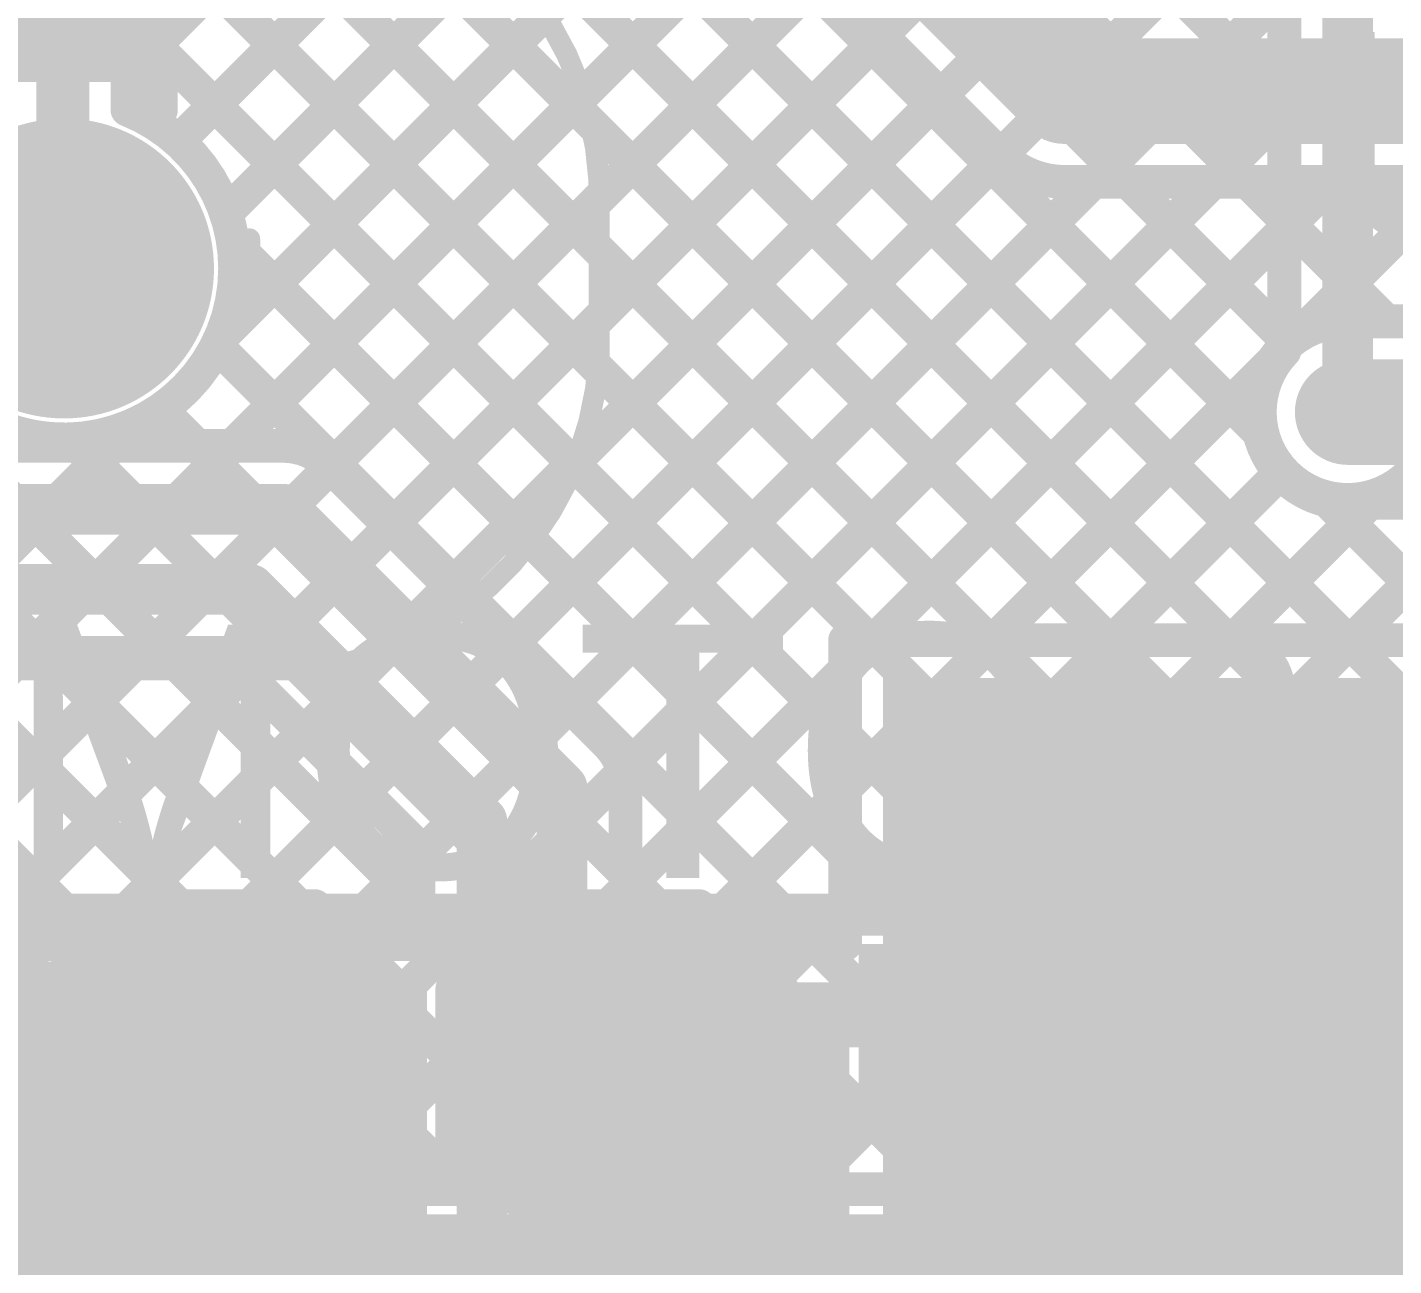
# Model space of a CAD drawing. Header units: millimetres. Extents: x -0.01 to 3.73, y -0.01 to 3.05.
# Drawn here: x 1.3874 to 1.7109, y 1.4809 to 1.7741 of the extents above; entities that cross this region are included whole.
import ezdxf

# ---------------------------------------------------------------- set-up
doc = ezdxf.new("R2010")
doc.units = ezdxf.units.MM
doc.header["$MEASUREMENT"] = 0
for name, color, linetype in [('BottomLayer', 5, 'Continuous'), ('BottomPaste', 16, 'Continuous'), ('BottomSolder', 6, 'Continuous'), ('MultiLayer', 9, 'Continuous'), ('PadHoleLayer', 156, 'Continuous'), ('TopLayer', 1, 'Continuous'), ('TopOverlay', 2, 'Continuous'), ('TopPaste', 8, 'Continuous'), ('TopSolder', 216, 'Continuous'), ('ViaHoleLayer', 16, 'Continuous')]:
    doc.layers.add(name, color=color, linetype=linetype)
doc.styles.add('Arial', font='', dxfattribs={"height": 0.2})
doc.styles.get('Arial').set_extended_font_data('Arial')

# ---------------------------------------------------------------- blocks, each defined once
blk = doc.blocks.new('D2PAK_B_2')
at = {"layer": 'BottomLayer'}
blk.add_hatch(color=5, dxfattribs=at).paths.add_polyline_path([(-0.05433, 0.14488), (-0.14567, 0.14488), (-0.14567, 0.29488), (-0.05433, 0.29488)])
at = {"layer": 'BottomPaste'}
blk.add_hatch(color=16, dxfattribs=at).paths.add_polyline_path([(-0.05433, 0.14488), (-0.14567, 0.14488), (-0.14567, 0.29488), (-0.05433, 0.29488)])
at = {"layer": 'BottomSolder'}
blk.add_hatch(color=6, dxfattribs=at).paths.add_polyline_path([(-0.05033, 0.14088), (-0.14967, 0.14088), (-0.14967, 0.29888), (-0.05033, 0.29888)])
blk = doc.blocks.new('HC_49S_2P_4')
at = {"layer": 'BottomLayer'}
h = blk.add_hatch(color=5, dxfattribs=at)
edge = h.paths.add_edge_path()
edge.add_arc((-0.09606, 0), 0.0315, 0, 360)
at = {"layer": 'BottomSolder'}
h = blk.add_hatch(color=6, dxfattribs=at)
edge = h.paths.add_edge_path()
edge.add_arc((-0.09606, 0), 0.0355, 0, 360)
at = {"layer": 'MultiLayer'}
h = blk.add_hatch(color=9, dxfattribs=at)
edge = h.paths.add_edge_path()
edge.add_arc((-0.09606, 0), 0.0315, 0, 360)
at = {"layer": 'PadHoleLayer'}
h = blk.add_hatch(color=156, dxfattribs=at)
edge = h.paths.add_edge_path()
edge.add_arc((-0.09606, 0), 0.01772, 0, 360)
at = {"layer": 'TopLayer'}
h = blk.add_hatch(color=1, dxfattribs=at)
edge = h.paths.add_edge_path()
edge.add_arc((-0.09606, 0), 0.0315, 0, 360)
at = {"layer": 'TopSolder'}
h = blk.add_hatch(color=216, dxfattribs=at)
edge = h.paths.add_edge_path()
edge.add_arc((-0.09606, 0), 0.0355, 0, 360)
at = {"layer": 'TopOverlay', "const_width": 0.005}
for points in [[(-0.22276, 0.01301, -0.384798), (-0.155, 0.095)], [(-0.155, -0.095, -0.384798), (-0.22276, -0.01301)]]:
    blk.add_lwpolyline(points, format="xyb", dxfattribs=at)
for points in [[(0.154, 0.095), (-0.155, 0.095)], [(-0.22276, 0.01301), (-0.22276, -0.01301)], [(-0.14, 0.003), (-0.14, -0.007)], [(-0.135, -0.002), (-0.14, 0.003)], [(-0.135, -0.002), (-0.14, -0.007)]]:
    blk.add_lwpolyline(points, dxfattribs=at)
at = {"layer": 'TopOverlay', "const_width": 0.0025}
for points in [[(-0.15625, 0.095, 1), (-0.15375, 0.095, 1)], [(-0.15625, 0.095, 1), (-0.15375, 0.095, 1)], [(-0.22401, 0.01301, 1), (-0.22151, 0.01301, 1)], [(-0.22401, 0.01301, 1), (-0.22151, 0.01301, 1)], [(-0.14125, 0.003, 1), (-0.13875, 0.003, 1)], [(-0.14125, 0.003, 1), (-0.13875, 0.003, 1)], [(-0.13625, -0.002, 1), (-0.13375, -0.002, 1)], [(-0.13625, -0.002, 1), (-0.13375, -0.002, 1)], [(-0.14125, -0.007, 1), (-0.13875, -0.007, 1)], [(-0.14125, -0.007, 1), (-0.13875, -0.007, 1)], [(-0.22401, -0.01301, 1), (-0.22151, -0.01301, 1)], [(-0.22401, -0.01301, 1), (-0.22151, -0.01301, 1)]]:
    blk.add_lwpolyline(points, format="xyb", close=True, dxfattribs=at)
blk = doc.blocks.new('R__0603_B_76')
at = {"layer": 'BottomLayer'}
for points in [[(-0.045, -0.0175), (-0.045, 0.0175), (-0.015, 0.0175), (-0.015, -0.0175)], [(0.015, -0.0175), (0.015, 0.0175), (0.045, 0.0175), (0.045, -0.0175)]]:
    blk.add_hatch(color=5, dxfattribs=at).paths.add_polyline_path(points)
at = {"layer": 'BottomPaste'}
for points in [[(-0.045, -0.0175), (-0.045, 0.0175), (-0.015, 0.0175), (-0.015, -0.0175)], [(0.015, -0.0175), (0.015, 0.0175), (0.045, 0.0175), (0.045, -0.0175)]]:
    blk.add_hatch(color=16, dxfattribs=at).paths.add_polyline_path(points)
at = {"layer": 'BottomSolder'}
for points in [[(-0.049, -0.0215), (-0.049, 0.0215), (-0.011, 0.0215), (-0.011, -0.0215)], [(0.011, -0.0215), (0.011, 0.0215), (0.049, 0.0215), (0.049, -0.0215)]]:
    blk.add_hatch(color=6, dxfattribs=at).paths.add_polyline_path(points)
blk = doc.blocks.new('D2PAK_B_115')
at = {"layer": 'BottomLayer'}
blk.add_hatch(color=5, dxfattribs=at).paths.add_polyline_path([(0.14567, 0.14488), (0.05433, 0.14488), (0.05433, 0.29488), (0.14567, 0.29488)])
at = {"layer": 'BottomPaste'}
blk.add_hatch(color=16, dxfattribs=at).paths.add_polyline_path([(0.14567, 0.14488), (0.05433, 0.14488), (0.05433, 0.29488), (0.14567, 0.29488)])
at = {"layer": 'BottomSolder'}
blk.add_hatch(color=6, dxfattribs=at).paths.add_polyline_path([(0.14967, 0.14088), (0.05033, 0.14088), (0.05033, 0.29888), (0.14967, 0.29888)])
blk = doc.blocks.new('TEST_POINT_118')
at = {"layer": 'TopLayer'}
blk.add_hatch(color=1, dxfattribs=at).paths.add_polyline_path([(0.015, 0.03), (-0.015, 0.03), (-0.03, 0.015), (-0.03, -0.015), (-0.015, -0.03), (0.015, -0.03), (0.03, -0.015), (0.03, 0.015)])
at = {"layer": 'TopPaste'}
blk.add_hatch(color=8, dxfattribs=at).paths.add_polyline_path([(0.015, 0.03), (-0.015, 0.03), (-0.03, 0.015), (-0.03, -0.015), (-0.015, -0.03), (0.015, -0.03), (0.03, -0.015), (0.03, 0.015)])
at = {"layer": 'TopSolder'}
blk.add_hatch(color=216, dxfattribs=at).paths.add_polyline_path([(0.017, 0.034), (-0.017, 0.034), (-0.034, 0.017), (-0.034, -0.017), (-0.017, -0.034), (0.017, -0.034), (0.034, -0.017), (0.034, 0.017)])
at = {"layer": 'TopOverlay', "const_width": 0.00787}
for points in [[(-0.037, 0.017), (-0.017, 0.037)], [(0.017, 0.037), (-0.017, 0.037)], [(0.017, 0.037), (-0.017, 0.037)], [(0.037, 0.017), (0.017, 0.037)], [(-0.037, -0.017), (-0.037, 0.017)], [(0.037, -0.017), (0.037, 0.017)], [(-0.017, -0.037), (-0.037, -0.017)], [(0.017, -0.037), (0.037, -0.017)], [(0.017, -0.037), (-0.017, -0.037)], [(0.017, -0.037), (-0.017, -0.037)]]:
    blk.add_lwpolyline(points, dxfattribs=at)
at = {"layer": 'TopOverlay', "const_width": 0.00394}
for points in [[(-0.01897, 0.037, 1), (-0.01503, 0.037, 1)], [(-0.01897, 0.037, 1), (-0.01503, 0.037, 1)], [(-0.01897, 0.037, 1), (-0.01503, 0.037, 1)], [(0.01503, 0.037, 1), (0.01897, 0.037, 1)], [(0.01503, 0.037, 1), (0.01897, 0.037, 1)], [(0.01503, 0.037, 1), (0.01897, 0.037, 1)], [(-0.03897, 0.017, 1), (-0.03503, 0.017, 1)], [(-0.03897, 0.017, 1), (-0.03503, 0.017, 1)], [(0.03503, 0.017, 1), (0.03897, 0.017, 1)], [(0.03503, 0.017, 1), (0.03897, 0.017, 1)], [(-0.03897, -0.017, 1), (-0.03503, -0.017, 1)], [(-0.03897, -0.017, 1), (-0.03503, -0.017, 1)], [(0.03503, -0.017, 1), (0.03897, -0.017, 1)], [(0.03503, -0.017, 1), (0.03897, -0.017, 1)], [(-0.01897, -0.037, 1), (-0.01503, -0.037, 1)], [(-0.01897, -0.037, 1), (-0.01503, -0.037, 1)], [(-0.01897, -0.037, 1), (-0.01503, -0.037, 1)], [(0.01503, -0.037, 1), (0.01897, -0.037, 1)], [(0.01503, -0.037, 1), (0.01897, -0.037, 1)], [(0.01503, -0.037, 1), (0.01897, -0.037, 1)]]:
    blk.add_lwpolyline(points, format="xyb", close=True, dxfattribs=at)
blk = doc.blocks.new('TEST_POINT_119')
at = {"layer": 'TopLayer'}
blk.add_hatch(color=1, dxfattribs=at).paths.add_polyline_path([(0.015, 0.03), (-0.015, 0.03), (-0.03, 0.015), (-0.03, -0.015), (-0.015, -0.03), (0.015, -0.03), (0.03, -0.015), (0.03, 0.015)])
at = {"layer": 'TopPaste'}
blk.add_hatch(color=8, dxfattribs=at).paths.add_polyline_path([(0.015, 0.03), (-0.015, 0.03), (-0.03, 0.015), (-0.03, -0.015), (-0.015, -0.03), (0.015, -0.03), (0.03, -0.015), (0.03, 0.015)])
at = {"layer": 'TopSolder'}
blk.add_hatch(color=216, dxfattribs=at).paths.add_polyline_path([(0.017, 0.034), (-0.017, 0.034), (-0.034, 0.017), (-0.034, -0.017), (-0.017, -0.034), (0.017, -0.034), (0.034, -0.017), (0.034, 0.017)])
at = {"layer": 'TopOverlay', "const_width": 0.00787}
for points in [[(-0.037, 0.017), (-0.017, 0.037)], [(0.017, 0.037), (-0.017, 0.037)], [(0.017, 0.037), (-0.017, 0.037)], [(0.037, 0.017), (0.017, 0.037)], [(-0.037, -0.017), (-0.037, 0.017)], [(0.037, -0.017), (0.037, 0.017)], [(-0.017, -0.037), (-0.037, -0.017)], [(0.017, -0.037), (0.037, -0.017)], [(0.017, -0.037), (-0.017, -0.037)], [(0.017, -0.037), (-0.017, -0.037)]]:
    blk.add_lwpolyline(points, dxfattribs=at)
at = {"layer": 'TopOverlay', "const_width": 0.00394}
for points in [[(-0.01897, 0.037, 1), (-0.01503, 0.037, 1)], [(-0.01897, 0.037, 1), (-0.01503, 0.037, 1)], [(-0.01897, 0.037, 1), (-0.01503, 0.037, 1)], [(0.01503, 0.037, 1), (0.01897, 0.037, 1)], [(0.01503, 0.037, 1), (0.01897, 0.037, 1)], [(0.01503, 0.037, 1), (0.01897, 0.037, 1)], [(-0.03897, 0.017, 1), (-0.03503, 0.017, 1)], [(-0.03897, 0.017, 1), (-0.03503, 0.017, 1)], [(0.03503, 0.017, 1), (0.03897, 0.017, 1)], [(0.03503, 0.017, 1), (0.03897, 0.017, 1)], [(-0.03897, -0.017, 1), (-0.03503, -0.017, 1)], [(-0.03897, -0.017, 1), (-0.03503, -0.017, 1)], [(0.03503, -0.017, 1), (0.03897, -0.017, 1)], [(0.03503, -0.017, 1), (0.03897, -0.017, 1)], [(-0.01897, -0.037, 1), (-0.01503, -0.037, 1)], [(-0.01897, -0.037, 1), (-0.01503, -0.037, 1)], [(-0.01897, -0.037, 1), (-0.01503, -0.037, 1)], [(0.01503, -0.037, 1), (0.01897, -0.037, 1)], [(0.01503, -0.037, 1), (0.01897, -0.037, 1)], [(0.01503, -0.037, 1), (0.01897, -0.037, 1)]]:
    blk.add_lwpolyline(points, format="xyb", close=True, dxfattribs=at)
blk = doc.blocks.new('SOD_323_B_146')
at = {"layer": 'BottomLayer'}
for points in [[(-0.0748, 0.02362), (-0.02756, 0.02362), (-0.02756, -0.02362), (-0.0748, -0.02362)], [(0.02756, 0.02362), (0.0748, 0.02362), (0.0748, -0.02362), (0.02756, -0.02362)]]:
    blk.add_hatch(color=5, dxfattribs=at).paths.add_polyline_path(points)
at = {"layer": 'BottomPaste'}
for points in [[(-0.0748, 0.02362), (-0.02756, 0.02362), (-0.02756, -0.02362), (-0.0748, -0.02362)], [(0.02756, 0.02362), (0.0748, 0.02362), (0.0748, -0.02362), (0.02756, -0.02362)]]:
    blk.add_hatch(color=16, dxfattribs=at).paths.add_polyline_path(points)
at = {"layer": 'BottomSolder'}
for points in [[(-0.0788, 0.02762), (-0.02356, 0.02762), (-0.02356, -0.02762), (-0.0788, -0.02762)], [(0.02356, 0.02762), (0.0788, 0.02762), (0.0788, -0.02762), (0.02356, -0.02762)]]:
    blk.add_hatch(color=6, dxfattribs=at).paths.add_polyline_path(points)
blk = doc.blocks.new('C___0603_B_159')
at = {"layer": 'BottomLayer'}
for points in [[(-0.045, -0.0175), (-0.045, 0.0175), (-0.015, 0.0175), (-0.015, -0.0175)], [(0.015, -0.0175), (0.015, 0.0175), (0.045, 0.0175), (0.045, -0.0175)]]:
    blk.add_hatch(color=5, dxfattribs=at).paths.add_polyline_path(points)
at = {"layer": 'BottomPaste'}
for points in [[(-0.045, -0.0175), (-0.045, 0.0175), (-0.015, 0.0175), (-0.015, -0.0175)], [(0.015, -0.0175), (0.015, 0.0175), (0.045, 0.0175), (0.045, -0.0175)]]:
    blk.add_hatch(color=16, dxfattribs=at).paths.add_polyline_path(points)
at = {"layer": 'BottomSolder'}
for points in [[(-0.04736, -0.01986), (-0.04736, 0.01986), (-0.01264, 0.01986), (-0.01264, -0.01986)], [(0.01264, -0.01986), (0.01264, 0.01986), (0.04736, 0.01986), (0.04736, -0.01986)]]:
    blk.add_hatch(color=6, dxfattribs=at).paths.add_polyline_path(points)

msp = doc.modelspace()

# ---------------------------------------------------------------- hatches: boundary and pattern name
at = {"layer": 'BottomLayer'}
h = msp.add_hatch(color=5, dxfattribs=at)
edge = h.paths.add_edge_path()
edge.add_arc((1.7, 1.683), 0.01181, 0, 360)
for points in [[(1.59, 1.331), (1.7239, 1.331), (1.7239, 1.62), (1.59, 1.62)], [(1.482, 1.173), (1.482, 1.548), (1.333, 1.548), (1.333, 1.173)], [(1.528, 1.308), (1.582, 1.308), (1.582, 1.548), (1.528, 1.548)]]:
    msp.add_hatch(color=5, dxfattribs=at).paths.add_polyline_path(points)
h = msp.add_hatch(color=5, dxfattribs=at)
edge = h.paths.add_edge_path()
edge.add_arc((1.434, 1.532), 0.01181, 0, 360)
h = msp.add_hatch(color=5, dxfattribs=at)
edge = h.paths.add_edge_path()
edge.add_arc((1.541, 1.528), 0.01181, 0, 360)
at = {"layer": 'TopLayer'}
h = msp.add_hatch(color=1, dxfattribs=at)
edge = h.paths.add_edge_path()
edge.add_arc((1.7, 1.683), 0.01181, 0, 360)
h = msp.add_hatch(color=1, dxfattribs=at)
edge = h.paths.add_edge_path()
edge.add_arc((1.434, 1.532), 0.01181, 0, 360)
h = msp.add_hatch(color=1, dxfattribs=at)
edge = h.paths.add_edge_path()
edge.add_arc((1.541, 1.528), 0.01181, 0, 360)
at = {"layer": 'ViaHoleLayer'}
h = msp.add_hatch(color=16, dxfattribs=at)
edge = h.paths.add_edge_path()
edge.add_arc((1.7, 1.683), 0.00591, 0, 360)
h = msp.add_hatch(color=16, dxfattribs=at)
edge = h.paths.add_edge_path()
edge.add_arc((1.434, 1.532), 0.00591, 0, 360)
h = msp.add_hatch(color=16, dxfattribs=at)
edge = h.paths.add_edge_path()
edge.add_arc((1.541, 1.528), 0.00591, 0, 360)

# ---------------------------------------------------------------- linework, layer by layer
at = {"layer": 'BottomLayer'}
for points, const_width in [([(1.38252, 1.8615), (1.61502, 1.629)], 0.008), ([(1.41081, 1.8615), (1.64331, 1.629)], 0.008), ([(1.43909, 1.8615), (1.67159, 1.629)], 0.008), ([(1.46738, 1.8615), (1.69988, 1.629)], 0.008), ([(1.49566, 1.8615), (1.67907, 1.67809)], 0.008), ([(1.419, 1.77126), (1.506, 1.85826)], 0.008), ([(1.42314, 1.74712), (1.53402, 1.858)], 0.008), ([(1.5625, 1.8295), (1.633, 1.759)], 0.025), ([(1.43439, 1.73008), (1.541, 1.8367)], 0.008), ([(1.43301, 1.70042), (1.54709, 1.8145)], 0.008), ([(1.5473, 1.8143), (1.6178, 1.7438)], 0.008), ([(1.419, 1.7545), (1.419, 1.8075)], 0.008), ([(1.43587, 1.675), (1.56123, 1.80036)], 0.008), ([(1.419, 1.79674), (1.58674, 1.629)], 0.008), ([(1.45919, 1.67003), (1.57538, 1.78622)], 0.008), ([(1.39553, 1.71753), (1.39553, 1.78047)], 0.012), ([(1.47333, 1.65589), (1.58952, 1.77208)], 0.008), ([(1.419, 1.76846), (1.581, 1.60646)], 0.008), ([(1.633, 1.759), (2.121, 1.759)], 0.025), ([(1.48747, 1.64174), (1.60366, 1.75793)], 0.008), ([(1.41135, 1.7545), (1.419, 1.7545)], 0.008), ([(1.50161, 1.6276), (1.6178, 1.74379)], 0.008), ([(1.51575, 1.61346), (1.63979, 1.7375)], 0.008), ([(1.52848, 1.5979), (1.66808, 1.7375)], 0.008), ([(1.58786, 1.629), (1.69636, 1.7375)], 0.008), ([(1.633, 1.7375), (2.10672, 1.7375)], 0.008), ([(1.64795, 1.7375), (1.68607, 1.69938)], 0.008), ([(1.67623, 1.7375), (1.70923, 1.7045)], 0.008), ([(1.68796, 1.70081), (1.72465, 1.7375)], 0.008), ([(1.70451, 1.7375), (1.73751, 1.7045)], 0.008), ([(1.4361, 1.72307), (1.581, 1.57817)], 0.008), ([(1.39553, 1.71753), (1.39606, 1.717)], 0.012), ([(1.39606, 1.71), (1.39606, 1.717)], 0.012), ([(1.7, 1.7045), (2.21509, 1.7045)], 0.008), ([(1.43219, 1.6987), (1.57389, 1.557)], 0.008), ([(1.61615, 1.629), (1.68219, 1.69504)], 0.008), ([(1.7, 1.683), (2.37, 1.683)], 0.025), ([(1.41899, 1.68362), (1.4276, 1.675)], 0.008), ([(1.40759, 1.675), (1.41264, 1.68005)], 0.008), ([(1.06221, 1.675), (1.448, 1.675)], 0.008), ([(1.45861, 1.6706), (1.5246, 1.60461)], 0.008), ([(1.64443, 1.629), (1.68403, 1.6686)], 0.008), ([(1.64443, 1.629), (1.68403, 1.6686)], 0.008), ([(1.056, 1.66), (1.448, 1.66)], 0.012), ([(1.448, 1.66), (1.514, 1.594)], 0.012), ([(1.67272, 1.629), (1.70522, 1.6615)], 0.008), ([(1.6951, 1.66207), (1.72816, 1.629)], 0.008), ([(1.7, 1.6615), (1.95059, 1.6615)], 0.008), ([(1.701, 1.629), (1.7335, 1.6615)], 0.008), ([(1.046, 1.641), (1.44013, 1.641)], 0.012), ([(1.44013, 1.641), (1.495, 1.58613)], 0.012), ([(1.581, 1.629), (1.7329, 1.629)], 0.008), ([(1.581, 1.557), (1.581, 1.629)], 0.008), ([(1.27801, 1.626), (1.43392, 1.626)], 0.008), ([(1.3488, 1.58793), (1.38687, 1.626)], 0.008), ([(1.3488, 1.55965), (1.41516, 1.626)], 0.008), ([(1.36347, 1.626), (1.43247, 1.557)], 0.008), ([(1.39175, 1.626), (1.46075, 1.557)], 0.008), ([(1.42003, 1.626), (1.48, 1.56603)], 0.008), ([(1.43392, 1.626), (1.48, 1.57992)], 0.008), ([(1.37444, 1.557), (1.43868, 1.62124)], 0.008), ([(1.529, 1.57014), (1.581, 1.62214)], 0.008), ([(1.3488, 1.61238), (1.40418, 1.557)], 0.008), ([(1.40273, 1.557), (1.45282, 1.6071)], 0.008), ([(1.514, 1.241), (1.514, 1.594)], 0.012), ([(1.43101, 1.557), (1.46696, 1.59295)], 0.008), ([(1.529, 1.557), (1.529, 1.594)], 0.008), ([(1.54415, 1.557), (1.581, 1.59385)], 0.008), ([(1.495, 1.228), (1.495, 1.58613)], 0.012), ([(1.48, 1.557), (1.48, 1.57992)], 0.008), ([(1.45929, 1.557), (1.48, 1.57771)], 0.008), ([(1.529, 1.5736), (1.5456, 1.557)], 0.008), ([(1.57243, 1.557), (1.581, 1.56557)], 0.008), ([(1.57243, 1.557), (1.581, 1.56557)], 0.008), ([(1.3488, 1.557), (1.48, 1.557)], 0.008), ([(1.529, 1.557), (1.581, 1.557)], 0.008), ([(1.41317, 1.51117), (1.434, 1.532)], 0.025), ([(1.41317, 1.44705), (1.41317, 1.51117)], 0.025)]:
    msp.add_lwpolyline(points, dxfattribs=dict(at, const_width=const_width))
for points, const_width in [([(1.417, 1.77126, 1), (1.421, 1.77126, 1)], 0.004), ([(1.58752, 1.77208, 1), (1.59152, 1.77208, 1)], 0.004), ([(1.417, 1.76846, 1), (1.421, 1.76846, 1)], 0.004), ([(1.62675, 1.759, 1), (1.63925, 1.759, 1)], 0.0125), ([(1.62675, 1.759, 1), (1.63925, 1.759, 1)], 0.0125), ([(1.60166, 1.75793, 1), (1.60566, 1.75793, 1)], 0.004), ([(1.40935, 1.7545, 1), (1.41335, 1.7545, 1)], 0.004), ([(1.40935, 1.7545, 1), (1.41335, 1.7545, 1)], 0.004), ([(1.417, 1.7545, 1), (1.421, 1.7545, 1)], 0.004), ([(1.417, 1.7545, 1), (1.421, 1.7545, 1)], 0.004), ([(1.42114, 1.74712, 1), (1.42514, 1.74712, 1)], 0.004), ([(1.6158, 1.7438, 1), (1.6198, 1.7438, 1)], 0.004), ([(1.6158, 1.7438, 1), (1.6198, 1.7438, 1)], 0.004), ([(1.6158, 1.7438, 1), (1.6198, 1.7438, 1)], 0.004), ([(1.6158, 1.74379, 1), (1.6198, 1.74379, 1)], 0.004), ([(1.631, 1.7375, 1), (1.635, 1.7375, 1)], 0.004), ([(1.631, 1.7375, 1), (1.635, 1.7375, 1)], 0.004), ([(1.631, 1.7375, 1), (1.635, 1.7375, 1)], 0.004), ([(1.63779, 1.7375, 1), (1.64179, 1.7375, 1)], 0.004), ([(1.64595, 1.7375, 1), (1.64995, 1.7375, 1)], 0.004), ([(1.66608, 1.7375, 1), (1.67008, 1.7375, 1)], 0.004), ([(1.67423, 1.7375, 1), (1.67823, 1.7375, 1)], 0.004), ([(1.69436, 1.7375, 1), (1.69836, 1.7375, 1)], 0.004), ([(1.70251, 1.7375, 1), (1.70651, 1.7375, 1)], 0.004), ([(1.43239, 1.73008, 1), (1.43639, 1.73008, 1)], 0.004), ([(1.4341, 1.72307, 1), (1.4381, 1.72307, 1)], 0.004), ([(1.39253, 1.71753, 1), (1.39853, 1.71753, 1)], 0.006), ([(1.39253, 1.71753, 1), (1.39853, 1.71753, 1)], 0.006), ([(1.39306, 1.717, 1), (1.39906, 1.717, 1)], 0.006), ([(1.39306, 1.717, 1), (1.39906, 1.717, 1)], 0.006), ([(1.43456, 1.717, 1), (1.43856, 1.717, 1)], 0.004), ([(1.43456, 1.717, 1), (1.43856, 1.717, 1)], 0.004), ([(1.39306, 1.71, 1), (1.39906, 1.71, 1)], 0.006), ([(1.698, 1.7045, 1), (1.702, 1.7045, 1)], 0.004), ([(1.698, 1.7045, 1), (1.702, 1.7045, 1)], 0.004), ([(1.70723, 1.7045, 1), (1.71123, 1.7045, 1)], 0.004), ([(1.43019, 1.6987, 1), (1.43419, 1.6987, 1)], 0.004), ([(1.43101, 1.70042, 1), (1.43501, 1.70042, 1)], 0.004), ([(1.68407, 1.69938, 1), (1.68807, 1.69938, 1)], 0.004), ([(1.68596, 1.70081, 1), (1.68996, 1.70081, 1)], 0.004), ([(1.68019, 1.69504, 1), (1.68419, 1.69504, 1)], 0.004), ([(1.69375, 1.683, 1), (1.70625, 1.683, 1)], 0.0125), ([(1.41699, 1.68362, 1), (1.42099, 1.68362, 1)], 0.004), ([(1.41064, 1.68005, 1), (1.41464, 1.68005, 1)], 0.004), ([(1.67707, 1.67809, 1), (1.68107, 1.67809, 1)], 0.004), ([(1.40559, 1.675, 1), (1.40959, 1.675, 1)], 0.004), ([(1.4256, 1.675, 1), (1.4296, 1.675, 1)], 0.004), ([(1.43387, 1.675, 1), (1.43787, 1.675, 1)], 0.004), ([(1.446, 1.675, 1), (1.45, 1.675, 1)], 0.004), ([(1.446, 1.675, 1), (1.45, 1.675, 1)], 0.004), ([(1.446, 1.675, 1), (1.45, 1.675, 1)], 0.004), ([(1.4566, 1.67061, 1), (1.4606, 1.67061, 1)], 0.004), ([(1.45661, 1.67061, 1), (1.46061, 1.67061, 1)], 0.004), ([(1.45661, 1.6706, 1), (1.46061, 1.6706, 1)], 0.004), ([(1.45719, 1.67003, 1), (1.46119, 1.67003, 1)], 0.004), ([(1.68203, 1.6686, 1), (1.68603, 1.6686, 1)], 0.004), ([(1.68203, 1.6686, 1), (1.68603, 1.6686, 1)], 0.004), ([(1.445, 1.66, 1), (1.451, 1.66, 1)], 0.006), ([(1.445, 1.66, 1), (1.451, 1.66, 1)], 0.006), ([(1.6931, 1.66207, 1), (1.6971, 1.66207, 1)], 0.004), ([(1.698, 1.6615, 1), (1.702, 1.6615, 1)], 0.004), ([(1.698, 1.6615, 1), (1.702, 1.6615, 1)], 0.004), ([(1.70322, 1.6615, 1), (1.70722, 1.6615, 1)], 0.004), ([(1.47133, 1.65589, 1), (1.47533, 1.65589, 1)], 0.004), ([(1.43713, 1.641, 1), (1.44313, 1.641, 1)], 0.006), ([(1.43713, 1.641, 1), (1.44313, 1.641, 1)], 0.006), ([(1.48547, 1.64174, 1), (1.48947, 1.64174, 1)], 0.004), ([(1.49961, 1.6276, 1), (1.50361, 1.6276, 1)], 0.004), ([(1.579, 1.629, 1), (1.583, 1.629, 1)], 0.004), ([(1.579, 1.629, 1), (1.583, 1.629, 1)], 0.004), ([(1.58474, 1.629, 1), (1.58874, 1.629, 1)], 0.004), ([(1.58586, 1.629, 1), (1.58986, 1.629, 1)], 0.004), ([(1.61302, 1.629, 1), (1.61702, 1.629, 1)], 0.004), ([(1.61415, 1.629, 1), (1.61815, 1.629, 1)], 0.004), ([(1.64131, 1.629, 1), (1.64531, 1.629, 1)], 0.004), ([(1.64243, 1.629, 1), (1.64643, 1.629, 1)], 0.004), ([(1.64243, 1.629, 1), (1.64643, 1.629, 1)], 0.004), ([(1.66959, 1.629, 1), (1.67359, 1.629, 1)], 0.004), ([(1.67072, 1.629, 1), (1.67472, 1.629, 1)], 0.004), ([(1.69788, 1.629, 1), (1.70188, 1.629, 1)], 0.004), ([(1.699, 1.629, 1), (1.703, 1.629, 1)], 0.004), ([(1.38487, 1.626, 1), (1.38887, 1.626, 1)], 0.004), ([(1.38975, 1.626, 1), (1.39375, 1.626, 1)], 0.004), ([(1.41316, 1.626, 1), (1.41716, 1.626, 1)], 0.004), ([(1.41803, 1.626, 1), (1.42203, 1.626, 1)], 0.004), ([(1.43192, 1.626, 1), (1.43592, 1.626, 1)], 0.004), ([(1.43192, 1.626, 1), (1.43592, 1.626, 1)], 0.004), ([(1.43668, 1.62124, 1), (1.44068, 1.62124, 1)], 0.004), ([(1.579, 1.62214, 1), (1.583, 1.62214, 1)], 0.004), ([(1.51375, 1.61346, 1), (1.51775, 1.61346, 1)], 0.004), ([(1.45082, 1.6071, 1), (1.45482, 1.6071, 1)], 0.004), ([(1.5226, 1.60461, 1), (1.5266, 1.60461, 1)], 0.004), ([(1.52261, 1.60461, 1), (1.52661, 1.60461, 1)], 0.004), ([(1.52261, 1.6046, 1), (1.52661, 1.6046, 1)], 0.004), ([(1.579, 1.60646, 1), (1.583, 1.60646, 1)], 0.004), ([(1.52648, 1.5979, 1), (1.53048, 1.5979, 1)], 0.004), ([(1.511, 1.594, 1), (1.517, 1.594, 1)], 0.006), ([(1.511, 1.594, 1), (1.517, 1.594, 1)], 0.006), ([(1.46496, 1.59295, 1), (1.46896, 1.59295, 1)], 0.004), ([(1.527, 1.594, 1), (1.531, 1.594, 1)], 0.004), ([(1.527, 1.594, 1), (1.531, 1.594, 1)], 0.004), ([(1.527, 1.594, 1), (1.531, 1.594, 1)], 0.004), ([(1.579, 1.59385, 1), (1.583, 1.59385, 1)], 0.004), ([(1.492, 1.58613, 1), (1.498, 1.58613, 1)], 0.006), ([(1.492, 1.58613, 1), (1.498, 1.58613, 1)], 0.006), ([(1.478, 1.57992, 1), (1.482, 1.57992, 1)], 0.004), ([(1.478, 1.57992, 1), (1.482, 1.57992, 1)], 0.004), ([(1.579, 1.57817, 1), (1.583, 1.57817, 1)], 0.004), ([(1.478, 1.57771, 1), (1.482, 1.57771, 1)], 0.004), ([(1.527, 1.5736, 1), (1.531, 1.5736, 1)], 0.004), ([(1.527, 1.57014, 1), (1.531, 1.57014, 1)], 0.004), ([(1.478, 1.56603, 1), (1.482, 1.56603, 1)], 0.004), ([(1.579, 1.56557, 1), (1.583, 1.56557, 1)], 0.004), ([(1.579, 1.56557, 1), (1.583, 1.56557, 1)], 0.004), ([(1.40073, 1.557, 1), (1.40473, 1.557, 1)], 0.004), ([(1.40218, 1.557, 1), (1.40618, 1.557, 1)], 0.004), ([(1.42901, 1.557, 1), (1.43301, 1.557, 1)], 0.004), ([(1.43047, 1.557, 1), (1.43447, 1.557, 1)], 0.004), ([(1.45729, 1.557, 1), (1.46129, 1.557, 1)], 0.004), ([(1.45875, 1.557, 1), (1.46275, 1.557, 1)], 0.004), ([(1.478, 1.557, 1), (1.482, 1.557, 1)], 0.004), ([(1.478, 1.557, 1), (1.482, 1.557, 1)], 0.004), ([(1.527, 1.557, 1), (1.531, 1.557, 1)], 0.004), ([(1.527, 1.557, 1), (1.531, 1.557, 1)], 0.004), ([(1.54215, 1.557, 1), (1.54615, 1.557, 1)], 0.004), ([(1.5436, 1.557, 1), (1.5476, 1.557, 1)], 0.004), ([(1.57043, 1.557, 1), (1.57443, 1.557, 1)], 0.004), ([(1.57043, 1.557, 1), (1.57443, 1.557, 1)], 0.004), ([(1.57189, 1.557, 1), (1.57589, 1.557, 1)], 0.004), ([(1.579, 1.557, 1), (1.583, 1.557, 1)], 0.004), ([(1.579, 1.557, 1), (1.583, 1.557, 1)], 0.004), ([(1.42775, 1.532, 1), (1.44025, 1.532, 1)], 0.0125), ([(1.40692, 1.51117, 1), (1.41942, 1.51117, 1)], 0.0125), ([(1.40692, 1.51117, 1), (1.41942, 1.51117, 1)], 0.0125)]:
    msp.add_lwpolyline(points, format="xyb", close=True, dxfattribs=dict(at, const_width=const_width))
at = {"layer": 'BottomLayer', "const_width": 0.008}
for points in [[(1.43656, 1.717, -1.869837), (1.38053, 1.7544)], [(1.41135, 1.7545, -0.304881), (1.43656, 1.717)], [(1.633, 1.7375, -0.198912), (1.6178, 1.7438)], [(1.633, 1.7375, -0.198912), (1.6178, 1.7438)], [(1.7, 1.6615, -1), (1.7, 1.7045)], [(1.448, 1.675, -0.198764), (1.4586, 1.67061)], [(1.448, 1.675, -0.198912), (1.45861, 1.67061)], [(1.52461, 1.60461, -0.198912), (1.529, 1.594)], [(1.52461, 1.6046, -0.198764), (1.529, 1.594)]]:
    msp.add_lwpolyline(points, format="xyb", dxfattribs=at)
at = {"layer": 'TopLayer'}
for points, const_width in [([(1.43439, 1.73008), (1.63, 1.9257)], 0.008), ([(1.28816, 1.499), (1.70866, 1.9195)], 0.008), ([(1.41106, 1.76333), (1.56724, 1.9195)], 0.008), ([(1.43798, 1.91918), (1.68003, 1.67713)], 0.008), ([(1.25987, 1.499), (1.67537, 1.9145)], 0.008), ([(1.42314, 1.74712), (1.59052, 1.9145)], 0.008), ([(1.43301, 1.70042), (1.64709, 1.9145)], 0.008), ([(1.47095, 1.9145), (1.685, 1.70045)], 0.008), ([(1.49923, 1.9145), (1.685, 1.72873)], 0.008), ([(1.52751, 1.9145), (1.685, 1.75701)], 0.008), ([(1.43327, 1.89561), (1.7222, 1.60668)], 0.008), ([(1.39606, 1.717), (1.39606, 1.89088)], 0.012), ([(1.7, 1.683), (1.7, 1.879)], 0.012), ([(1.31644, 1.499), (1.68361, 1.86617)], 0.008), ([(1.43306, 1.86753), (1.80159, 1.499)], 0.008), ([(1.685, 1.69743), (1.685, 1.86457)], 0.008), ([(1.41106, 1.75462), (1.41106, 1.85227)], 0.008), ([(1.42004, 1.85227), (1.77331, 1.499)], 0.008), ([(1.34473, 1.499), (1.685, 1.83927)], 0.008), ([(1.154, 1.83547), (1.42347, 1.566)], 0.008), ([(1.41106, 1.83296), (1.74502, 1.499)], 0.008), ([(1.19475, 1.823), (1.45175, 1.566)], 0.008), ([(1.22303, 1.823), (1.49377, 1.55227)], 0.008), ([(1.44001, 1.566), (1.685, 1.81099)], 0.008), ([(1.41106, 1.80468), (1.71674, 1.499)], 0.008), ([(1.4619, 1.5596), (1.685, 1.78271)], 0.008), ([(1.41106, 1.77639), (1.68846, 1.499)], 0.008), ([(1.475, 1.54442), (1.685, 1.75442)], 0.008), ([(1.52486, 1.566), (1.685, 1.72614)], 0.008), ([(1.4361, 1.72307), (1.66017, 1.499)], 0.008), ([(1.39606, 1.71), (1.39606, 1.717)], 0.012), ([(1.24443, 1.71675), (1.40584, 1.55534)], 0.008), ([(1.43219, 1.6987), (1.63189, 1.499)], 0.008), ([(1.54982, 1.56268), (1.685, 1.69785)], 0.008), ([(1.23792, 1.69498), (1.397, 1.5359)], 0.008), ([(1.41899, 1.68362), (1.5366, 1.566)], 0.008), ([(1.22322, 1.68139), (1.397, 1.50761)], 0.008), ([(1.23159, 1.499), (1.41264, 1.68005)], 0.008), ([(1.39778, 1.67654), (1.50832, 1.566)], 0.008), ([(1.56397, 1.54853), (1.68452, 1.66909)], 0.008), ([(1.56397, 1.54853), (1.68452, 1.66909)], 0.008), ([(1.566, 1.52228), (1.70718, 1.66347)], 0.008), ([(1.69413, 1.66303), (1.72177, 1.63539)], 0.008), ([(1.571, 1.499), (1.72177, 1.64977)], 0.008), ([(1.59928, 1.499), (1.72177, 1.62149)], 0.008), ([(1.62757, 1.499), (1.72718, 1.59861)], 0.008), ([(1.65585, 1.499), (1.74132, 1.58447)], 0.008), ([(1.68414, 1.499), (1.75546, 1.57032)], 0.008), ([(1.397, 1.5465), (1.4165, 1.566)], 0.008), ([(1.4165, 1.566), (1.4555, 1.566)], 0.008), ([(1.4555, 1.566), (1.475, 1.5465)], 0.008), ([(1.488, 1.5465), (1.5075, 1.566)], 0.008), ([(1.5075, 1.566), (1.5465, 1.566)], 0.008), ([(1.5465, 1.566), (1.566, 1.5465)], 0.008), ([(1.71242, 1.499), (1.7696, 1.55618)], 0.008), ([(1.397, 1.5075), (1.397, 1.5465)], 0.008), ([(1.475, 1.5075), (1.475, 1.5465)], 0.008), ([(1.488, 1.5075), (1.488, 1.5465)], 0.008), ([(1.566, 1.5075), (1.566, 1.5465)], 0.008), ([(1.475, 1.54275), (1.488, 1.52975)], 0.008), ([(1.566, 1.5366), (1.6036, 1.499)], 0.008), ([(1.475, 1.51614), (1.488, 1.52914)], 0.008), ([(1.37301, 1.499), (1.397, 1.52299)], 0.008), ([(1.475, 1.51447), (1.49047, 1.499)], 0.008), ([(1.397, 1.5075), (1.4055, 1.499)], 0.008), ([(1.4665, 1.499), (1.475, 1.5075)], 0.008), ([(1.488, 1.5075), (1.4965, 1.499)], 0.008), ([(1.5575, 1.499), (1.566, 1.5075)], 0.008), ([(1.566, 1.50832), (1.57532, 1.499)], 0.008), ([(1.48615, 1.499), (1.49132, 1.50418)], 0.008), ([(1.011, 1.499), (1.4055, 1.499)], 0.008), ([(1.4665, 1.499), (1.4965, 1.499)], 0.008), ([(1.5575, 1.499), (1.819, 1.499)], 0.008), ([(0.993, 1.465), (1.819, 1.465)], 0.05)]:
    msp.add_lwpolyline(points, dxfattribs=dict(at, const_width=const_width))
for points, const_width in [([(1.40906, 1.77639, 1), (1.41306, 1.77639, 1)], 0.004), ([(1.40906, 1.76333, 1), (1.41306, 1.76333, 1)], 0.004), ([(1.683, 1.75701, 1), (1.687, 1.75701, 1)], 0.004), ([(1.40906, 1.75462, 1), (1.41306, 1.75462, 1)], 0.004), ([(1.40906, 1.75462, 1), (1.41306, 1.75462, 1)], 0.004), ([(1.683, 1.75442, 1), (1.687, 1.75442, 1)], 0.004), ([(1.42114, 1.74712, 1), (1.42514, 1.74712, 1)], 0.004), ([(1.43239, 1.73008, 1), (1.43639, 1.73008, 1)], 0.004), ([(1.683, 1.72873, 1), (1.687, 1.72873, 1)], 0.004), ([(1.683, 1.72614, 1), (1.687, 1.72614, 1)], 0.004), ([(1.4341, 1.72307, 1), (1.4381, 1.72307, 1)], 0.004), ([(1.39306, 1.717, 1), (1.39906, 1.717, 1)], 0.006), ([(1.39306, 1.717, 1), (1.39906, 1.717, 1)], 0.006), ([(1.43456, 1.717, 1), (1.43856, 1.717, 1)], 0.004), ([(1.43456, 1.717, 1), (1.43856, 1.717, 1)], 0.004), ([(1.39306, 1.71, 1), (1.39906, 1.71, 1)], 0.006), ([(1.43019, 1.6987, 1), (1.43419, 1.6987, 1)], 0.004), ([(1.43101, 1.70042, 1), (1.43501, 1.70042, 1)], 0.004), ([(1.683, 1.70045, 1), (1.687, 1.70045, 1)], 0.004), ([(1.683, 1.69785, 1), (1.687, 1.69785, 1)], 0.004), ([(1.683, 1.69743, 1), (1.687, 1.69743, 1)], 0.004), ([(1.683, 1.69743, 1), (1.687, 1.69743, 1)], 0.004), ([(1.697, 1.683, 1), (1.703, 1.683, 1)], 0.006), ([(1.41699, 1.68362, 1), (1.42099, 1.68362, 1)], 0.004), ([(1.41064, 1.68005, 1), (1.41464, 1.68005, 1)], 0.004), ([(1.39578, 1.67654, 1), (1.39978, 1.67654, 1)], 0.004), ([(1.67803, 1.67713, 1), (1.68203, 1.67713, 1)], 0.004), ([(1.68252, 1.66909, 1), (1.68652, 1.66909, 1)], 0.004), ([(1.68252, 1.66909, 1), (1.68652, 1.66909, 1)], 0.004), ([(1.69213, 1.66303, 1), (1.69613, 1.66303, 1)], 0.004), ([(1.70518, 1.66347, 1), (1.70918, 1.66347, 1)], 0.004), ([(1.4145, 1.566, 1), (1.4185, 1.566, 1)], 0.004), ([(1.4145, 1.566, 1), (1.4185, 1.566, 1)], 0.004), ([(1.42147, 1.566, 1), (1.42547, 1.566, 1)], 0.004), ([(1.43801, 1.566, 1), (1.44201, 1.566, 1)], 0.004), ([(1.44975, 1.566, 1), (1.45375, 1.566, 1)], 0.004), ([(1.4535, 1.566, 1), (1.4575, 1.566, 1)], 0.004), ([(1.4535, 1.566, 1), (1.4575, 1.566, 1)], 0.004), ([(1.5055, 1.566, 1), (1.5095, 1.566, 1)], 0.004), ([(1.5055, 1.566, 1), (1.5095, 1.566, 1)], 0.004), ([(1.50632, 1.566, 1), (1.51032, 1.566, 1)], 0.004), ([(1.52286, 1.566, 1), (1.52686, 1.566, 1)], 0.004), ([(1.5346, 1.566, 1), (1.5386, 1.566, 1)], 0.004), ([(1.5445, 1.566, 1), (1.5485, 1.566, 1)], 0.004), ([(1.5445, 1.566, 1), (1.5485, 1.566, 1)], 0.004), ([(1.54782, 1.56268, 1), (1.55182, 1.56268, 1)], 0.004), ([(1.4599, 1.5596, 1), (1.4639, 1.5596, 1)], 0.004), ([(1.40384, 1.55534, 1), (1.40784, 1.55534, 1)], 0.004), ([(1.49177, 1.55227, 1), (1.49577, 1.55227, 1)], 0.004), ([(1.395, 1.5465, 1), (1.399, 1.5465, 1)], 0.004), ([(1.395, 1.5465, 1), (1.399, 1.5465, 1)], 0.004), ([(1.473, 1.5465, 1), (1.477, 1.5465, 1)], 0.004), ([(1.473, 1.5465, 1), (1.477, 1.5465, 1)], 0.004), ([(1.486, 1.5465, 1), (1.49, 1.5465, 1)], 0.004), ([(1.486, 1.5465, 1), (1.49, 1.5465, 1)], 0.004), ([(1.56197, 1.54853, 1), (1.56597, 1.54853, 1)], 0.004), ([(1.56197, 1.54853, 1), (1.56597, 1.54853, 1)], 0.004), ([(1.564, 1.5465, 1), (1.568, 1.5465, 1)], 0.004), ([(1.564, 1.5465, 1), (1.568, 1.5465, 1)], 0.004), ([(1.473, 1.54442, 1), (1.477, 1.54442, 1)], 0.004), ([(1.473, 1.54275, 1), (1.477, 1.54275, 1)], 0.004), ([(1.564, 1.5366, 1), (1.568, 1.5366, 1)], 0.004), ([(1.395, 1.5359, 1), (1.399, 1.5359, 1)], 0.004), ([(1.486, 1.52975, 1), (1.49, 1.52975, 1)], 0.004), ([(1.486, 1.52914, 1), (1.49, 1.52914, 1)], 0.004), ([(1.395, 1.52299, 1), (1.399, 1.52299, 1)], 0.004), ([(1.564, 1.52228, 1), (1.568, 1.52228, 1)], 0.004), ([(1.473, 1.51614, 1), (1.477, 1.51614, 1)], 0.004), ([(1.473, 1.51447, 1), (1.477, 1.51447, 1)], 0.004), ([(1.395, 1.50761, 1), (1.399, 1.50761, 1)], 0.004), ([(1.395, 1.5075, 1), (1.399, 1.5075, 1)], 0.004), ([(1.395, 1.5075, 1), (1.399, 1.5075, 1)], 0.004), ([(1.473, 1.5075, 1), (1.477, 1.5075, 1)], 0.004), ([(1.473, 1.5075, 1), (1.477, 1.5075, 1)], 0.004), ([(1.486, 1.5075, 1), (1.49, 1.5075, 1)], 0.004), ([(1.486, 1.5075, 1), (1.49, 1.5075, 1)], 0.004), ([(1.564, 1.50832, 1), (1.568, 1.50832, 1)], 0.004), ([(1.564, 1.5075, 1), (1.568, 1.5075, 1)], 0.004), ([(1.564, 1.5075, 1), (1.568, 1.5075, 1)], 0.004), ([(1.48932, 1.50418, 1), (1.49332, 1.50418, 1)], 0.004), ([(1.4035, 1.499, 1), (1.4075, 1.499, 1)], 0.004), ([(1.4035, 1.499, 1), (1.4075, 1.499, 1)], 0.004), ([(1.4645, 1.499, 1), (1.4685, 1.499, 1)], 0.004), ([(1.4645, 1.499, 1), (1.4685, 1.499, 1)], 0.004), ([(1.48415, 1.499, 1), (1.48815, 1.499, 1)], 0.004), ([(1.48847, 1.499, 1), (1.49247, 1.499, 1)], 0.004), ([(1.4945, 1.499, 1), (1.4985, 1.499, 1)], 0.004), ([(1.4945, 1.499, 1), (1.4985, 1.499, 1)], 0.004), ([(1.5555, 1.499, 1), (1.5595, 1.499, 1)], 0.004), ([(1.5555, 1.499, 1), (1.5595, 1.499, 1)], 0.004), ([(1.569, 1.499, 1), (1.573, 1.499, 1)], 0.004), ([(1.57332, 1.499, 1), (1.57732, 1.499, 1)], 0.004), ([(1.59728, 1.499, 1), (1.60128, 1.499, 1)], 0.004), ([(1.6016, 1.499, 1), (1.6056, 1.499, 1)], 0.004), ([(1.62557, 1.499, 1), (1.62957, 1.499, 1)], 0.004), ([(1.62989, 1.499, 1), (1.63389, 1.499, 1)], 0.004), ([(1.65385, 1.499, 1), (1.65785, 1.499, 1)], 0.004), ([(1.65817, 1.499, 1), (1.66217, 1.499, 1)], 0.004), ([(1.68214, 1.499, 1), (1.68614, 1.499, 1)], 0.004), ([(1.68646, 1.499, 1), (1.69046, 1.499, 1)], 0.004), ([(1.71042, 1.499, 1), (1.71442, 1.499, 1)], 0.004)]:
    msp.add_lwpolyline(points, format="xyb", close=True, dxfattribs=dict(at, const_width=const_width))
at = {"layer": 'TopLayer', "const_width": 0.008}
for points in [[(1.43656, 1.717, -1.885872), (1.38106, 1.75462)], [(1.41106, 1.75462, -0.306968), (1.43656, 1.717)], [(1.72081, 1.683, -1.480911), (1.685, 1.69743)]]:
    msp.add_lwpolyline(points, format="xyb", dxfattribs=at)
at = {"layer": 'TopOverlay', "const_width": 0.01}
for points in [[(1.28, 1.564), (1.419, 1.564)], [(1.407, 1.564), (1.684, 1.564)], [(1.684, 1.488), (1.684, 1.564)], [(1.28, 1.488), (1.684, 1.488)]]:
    msp.add_lwpolyline(points, dxfattribs=at)
at = {"layer": 'TopOverlay', "const_width": 0.005}
for points in [[(1.4045, 1.564, 1), (1.4095, 1.564, 1)], [(1.4165, 1.564, 1), (1.4215, 1.564, 1)], [(1.6815, 1.564, 1), (1.6865, 1.564, 1)], [(1.6815, 1.564, 1), (1.6865, 1.564, 1)], [(1.6815, 1.488, 1), (1.6865, 1.488, 1)], [(1.6815, 1.488, 1), (1.6865, 1.488, 1)]]:
    msp.add_lwpolyline(points, format="xyb", close=True, dxfattribs=at)

# ---------------------------------------------------------------- block references
for name, p, rotation in [('HC_49S_2P_4', (1.3, 1.717), 180), ('SOD_323_B_146', (1.722, 1.59), 180), ('TEST_POINT_118', (1.436, 1.527), 270), ('TEST_POINT_119', (1.527, 1.527), 270), ('R__0603_B_76', (1.733, 1.526), 180)]:
    msp.add_blockref(name, p, dxfattribs=dict(rotation=rotation))
for name, p in [('C___0603_B_159', (1.365, 1.781)), ('D2PAK_B_115', (1.28, 1.194)), ('D2PAK_B_2', (1.736, 1.19388))]:
    msp.add_blockref(name, p)

# ---------------------------------------------------------------- texts
at = {"layer": 'TopOverlay', "style": 'Arial'}
for s, height, p in [('U13', 0.05, (1.69452, 1.72301)), ('MOTOR', 0.06, (1.382, 1.5727))]:
    msp.add_text(s, height=height, dxfattribs=at).set_placement(p)
for s, p in [('+ve', (1.56275, 1.5067)), ('-ve', (1.29337, 1.5067))]:
    msp.add_text(s, height=0.06, rotation=360, dxfattribs=at).set_placement(p)

doc.saveas('drawing.dxf')
